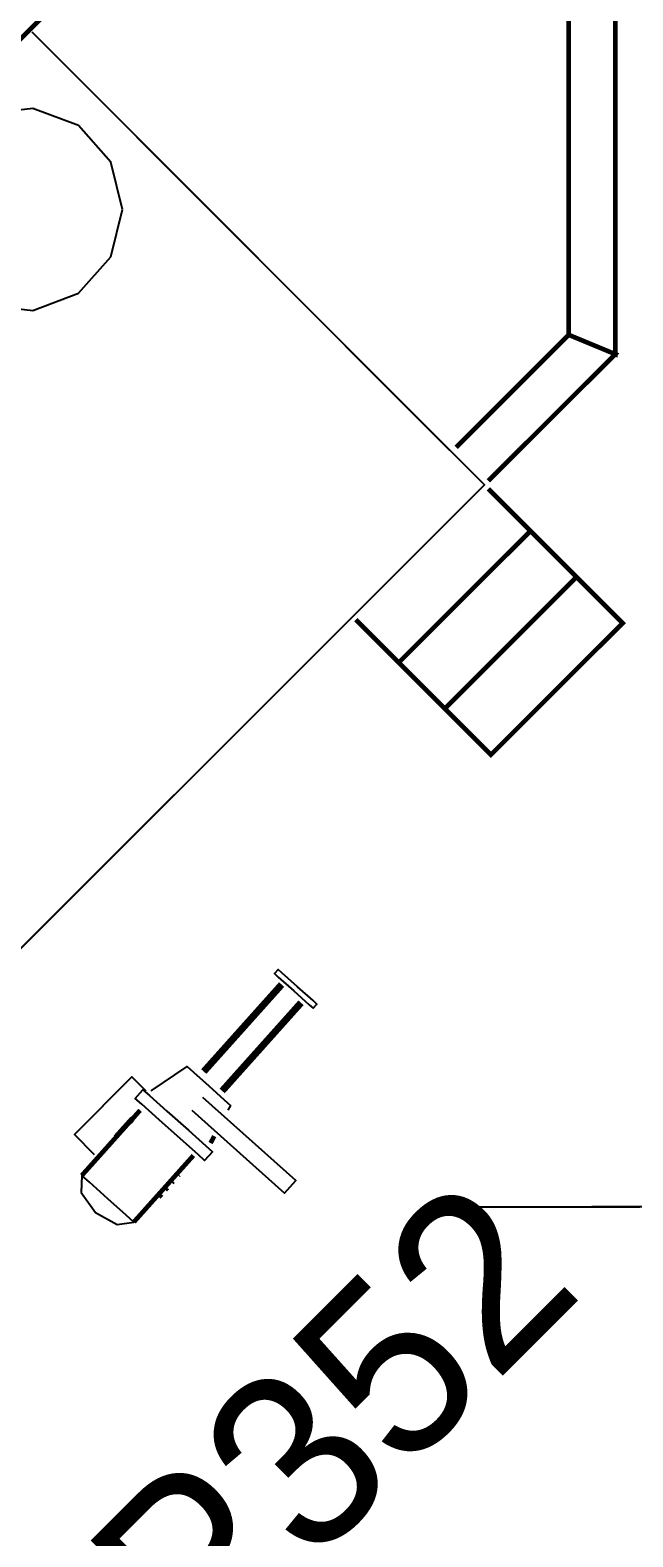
# Model space of a CAD drawing. Extents: x -57244 to 324435, y 15553 to 159369.
# Drawn here: x 173833 to 176421, y 110060 to 116535 of the extents above; entities that cross this region are included whole.
import ezdxf

# ---------------------------------------------------------------- set-up
doc = ezdxf.new("R2010")
doc.units = 0
doc.header["$LTSCALE"] = 2000
doc.header["$MEASUREMENT"] = 0
doc.linetypes.add('DASHDOT', pattern=[1, 0.5, -0.25, 0, -0.25])
doc.linetypes.add('HIDDEN', pattern=[0.375, 0.25, -0.125])
doc.layers.add('BASE', color=253, linetype='CONTINUOUS')
doc.styles.add('TXT', font='TXT', dxfattribs={"height": 0.2})

msp = doc.modelspace()

# ---------------------------------------------------------------- linework, layer by layer
at = {"layer": 'BASE', "linetype": 'Continuous'}
for p, q in [((173841.6, 116525.9, 500), (175634.1, 114730.3, 500)), ((176345.6, 115142.4, 500.1), (175800.6, 114597.8, 500.1)), ((175218, 114015.2, 500), (173234.3, 112031.5, 500)), ((174330.2, 111976.2), (174270, 112036.4)), ((174108.2, 111703.2), (174022.5, 111789)), ((175689.5, 111477.9, 150), (176450.6, 111477.9, 150))]:
    msp.add_line(p, q, dxfattribs=at)
at = {"layer": 'BASE', "linetype": 'DASHDOT'}
msp.add_line((176716.1, 111477.9, 150), (176244.4, 111477.9, 150), dxfattribs=at)
at = {"layer": 'BASE', "linetype": 'Continuous'}
for points, const_width, elevation in [([(176345.6, 134364.9), (176345.6, 115142.4), (176145.6, 115225.3), (176145.6, 134364.9)], 20, 500.1), ([(176345.6, 115142.4), (176145.6, 115225.3), (176145.6, 134364.9)], 20, -100), ([(173042.5, 115749.1), (175251.6, 117954.4), (175259.9, 127481.3), (168529.2, 134223.8), (165563.3, 134226.4)], 20, 1200), ([(175661.9, 114741.9), (176145.6, 115225.3), (176345.6, 115142.4), (175800.6, 114597.8)], 20, 500.1), ([(176142.2, 115222), (175661.9, 114741.9)], 20, -100), ([(176345.6, 115142.4), (176145.6, 115225.3)], 20, 500.1), ([(176345.6, 115142.4), (176153.5, 115222)], 20, -100), ([(175231.5, 114001.3), (175811.7, 113421.1), (176377.4, 113986.8), (175800.6, 114563.6)], 20, -100), ([(175231.5, 114001.3), (175415.8, 113817.1), (175981.4, 114382.7), (175800.6, 114563.6)], 20, 600), ([(175981.4, 114382.7), (176179.4, 114184.7), (175613.7, 113619.1), (175415.8, 113817.1)], 20, 400), ([(174912.8, 112433.3), (174578.4, 112059.3)], 30, 360), ([(174657.3, 111976), (174996, 112354.9)], 30, 360), ([(174305, 111892.8), (174054.6, 111612.7)], 20, 360), ([(174623.3, 111781.8), (174607.6, 111752.1)], 20, 360), ([(174533.8, 111698.6), (174278.2, 111412.8)], 20, 360), ([(174413.4, 111550.4), (174421.9, 111559.9)], 20, 200), ([(174441.2, 111581.5), (174446.7, 111587.6)], 20, 200), ([(174471.5, 111615.4), (174468.9, 111612.5)], 20, 200), ([(174385.7, 111519.4), (174397, 111532.1)], 20, 200)]:
    msp.add_lwpolyline(points, dxfattribs=dict(at, const_width=const_width, elevation=elevation))
for points, elevation in [([(169086.7, 111777.4), (170710.8, 110150.4), (171353.1, 110150.4), (175783.5, 114580.7), (173841.6, 116525.9)], 800), ([(173841.6, 116525.9), (175783.5, 114580.7), (171353.1, 110150.4), (170710.8, 110150.4), (169086.7, 111777.4)], 800), ([(174108.2, 111703.2), (174022.5, 111789), (174270, 112036.4), (174330.2, 111976.2)], 200), ([(174330.2, 111976.2), (174270, 112036.4), (174022.5, 111789), (174108.2, 111703.2)], 200)]:
    msp.add_lwpolyline(points, dxfattribs=dict(at, elevation=elevation))
at = {"layer": 'BASE', "linetype": 'HIDDEN', "elevation": 2980}
msp.add_lwpolyline([(173464.7, 116054.3), (173367.4, 115868.9), (173367.4, 115659.5), (173464.7, 115474.1), (173637, 115355.1), (173844.9, 115329.9), (174040.7, 115404.2), (174179.5, 115560.9), (174229.6, 115764.2), (174179.5, 115967.5), (174040.7, 116124.3), (173844.9, 116198.5), (173637, 116173.3)], close=True, dxfattribs=at)
at = {"layer": 'BASE', "linetype": 'Continuous', "const_width": 20, "elevation": 200}
msp.add_lwpolyline([(176377.4, 113986.8), (176179.4, 114184.7), (175613.7, 113619.1), (175811.7, 113421.1)], close=True, dxfattribs=at)
at = {"layer": 'BASE', "linetype": 'Continuous', "extrusion": (-0.745109, 0.666942, 0.000650744), "const_width": 30, "elevation": -55399.8}
msp.add_lwpolyline([(-199795.2, 549.6), (-199808.1, 562.6), (-199832.4, 538.3)], dxfattribs=at)
at = {"layer": 'BASE', "linetype": 'Continuous', "extrusion": (-0.867114, -0.49811, 0), "const_width": 30, "elevation": -207084.9}
msp.add_lwpolyline([(-10043.7, 490), (-10111.4, 511.3)], dxfattribs=at)
at = {"layer": 'BASE', "linetype": 'Continuous', "extrusion": (0.222895, 0.974842, 0), "const_width": 30, "elevation": 148040.6}
msp.add_lwpolyline([(-145212.2, 501.2), (-145235.3, 490)], dxfattribs=at)
at = {"layer": 'BASE', "linetype": 'Continuous', "extrusion": (-0.699435, 0.625478, 0.345785), "const_width": 20, "elevation": -51850.9}
msp.add_lwpolyline([(-199539.5, 19381.4), (-199539.5, 19321.1), (-199441.3, 19321.1)], dxfattribs=at)
at = {"layer": 'BASE', "linetype": 'Continuous', "extrusion": (-0.666497, -0.745508, 5.42324e-05), "const_width": 20, "elevation": -199215}
msp.add_lwpolyline([(55369.4, 370.8), (55413.4, 264.7), (55519.4, 220.8), (55625.5, 264.7)], dxfattribs=at)
at = {"layer": 'BASE', "linetype": 'Continuous', "extrusion": (0.666649, 0.745372, 0), "const_width": 20, "elevation": 199226.3}
msp.add_lwpolyline([(-55329, 360), (-55372.9, 466.1), (-55372.9, 466.1)], dxfattribs=at)
at = {"layer": 'BASE', "linetype": 'Continuous', "extrusion": (-0.66639, -0.745603, 0), "const_width": 20, "elevation": -199207.1}
msp.add_lwpolyline([(55547.9, 510), (55484.3, 483.7)], dxfattribs=at)
at = {"layer": 'BASE', "linetype": 'Continuous'}
for points in [[(174898.4, 112465.6, 431.3), (174965, 112406, 474.3), (175031.7, 112346.4, 431.3), (175048.1, 112331.7, 334.6), (175064, 112349.4, 334.6), (175047.5, 112364.2, 431.3), (174980.9, 112423.7, 474.3), (174914.3, 112483.3, 431.3), (174897.8, 112498, 334.6), (174882, 112480.3, 334.6)], [(174479.1, 111769.7, 550.2), (174386.9, 111852.1, 550.2), (174312.4, 111918.8, 477.6), (174283.9, 111944.2, 360), (174317.2, 111981.5, 360), (174345.7, 111956.1, 477.6), (174420.3, 111889.4, 550.2), (174512.4, 111807, 550.2), (174587, 111740.4, 477.6), (174615.4, 111714.9, 360), (174582.1, 111677.6, 360), (174553.6, 111703.1, 477.6)], [(174051.6, 111539.5, 336.4), (174113.1, 111453.1, 360), (174205.8, 111401.7, 336.4), (174278.2, 111412.8, 360), (174245.5, 111442.1, 466.1), (174166.4, 111512.8, 510), (174087.3, 111583.4, 466.1), (174054.6, 111612.7, 360)]]:
    msp.add_polyline3d(points, close=True, dxfattribs=at)
for points in [[(174352.4, 111976, 360), (174506.5, 112080.6, 360), (174533.8, 112056.2, 448.4), (174599.6, 111997.3, 485), (174665.5, 111938.4, 448.4), (174692.8, 111914, 360), (174681.7, 111892.8, 360)], [(174526.7, 111892.8, 490), (174925.4, 111536.4, 490), (174949.7, 111563.6, 526.5), (174974, 111590.8, 490), (174574.2, 111948.3, 490)]]:
    msp.add_polyline3d(points, dxfattribs=at)

# ---------------------------------------------------------------- texts
at = {"layer": 'BASE', "color": 7, "linetype": 'Continuous', "style": 'TXT'}
msp.add_text('P352', height=750, rotation=45, dxfattribs=at).set_placement((174564.9, 109455.3, 33950))

doc.saveas('drawing.dxf')
